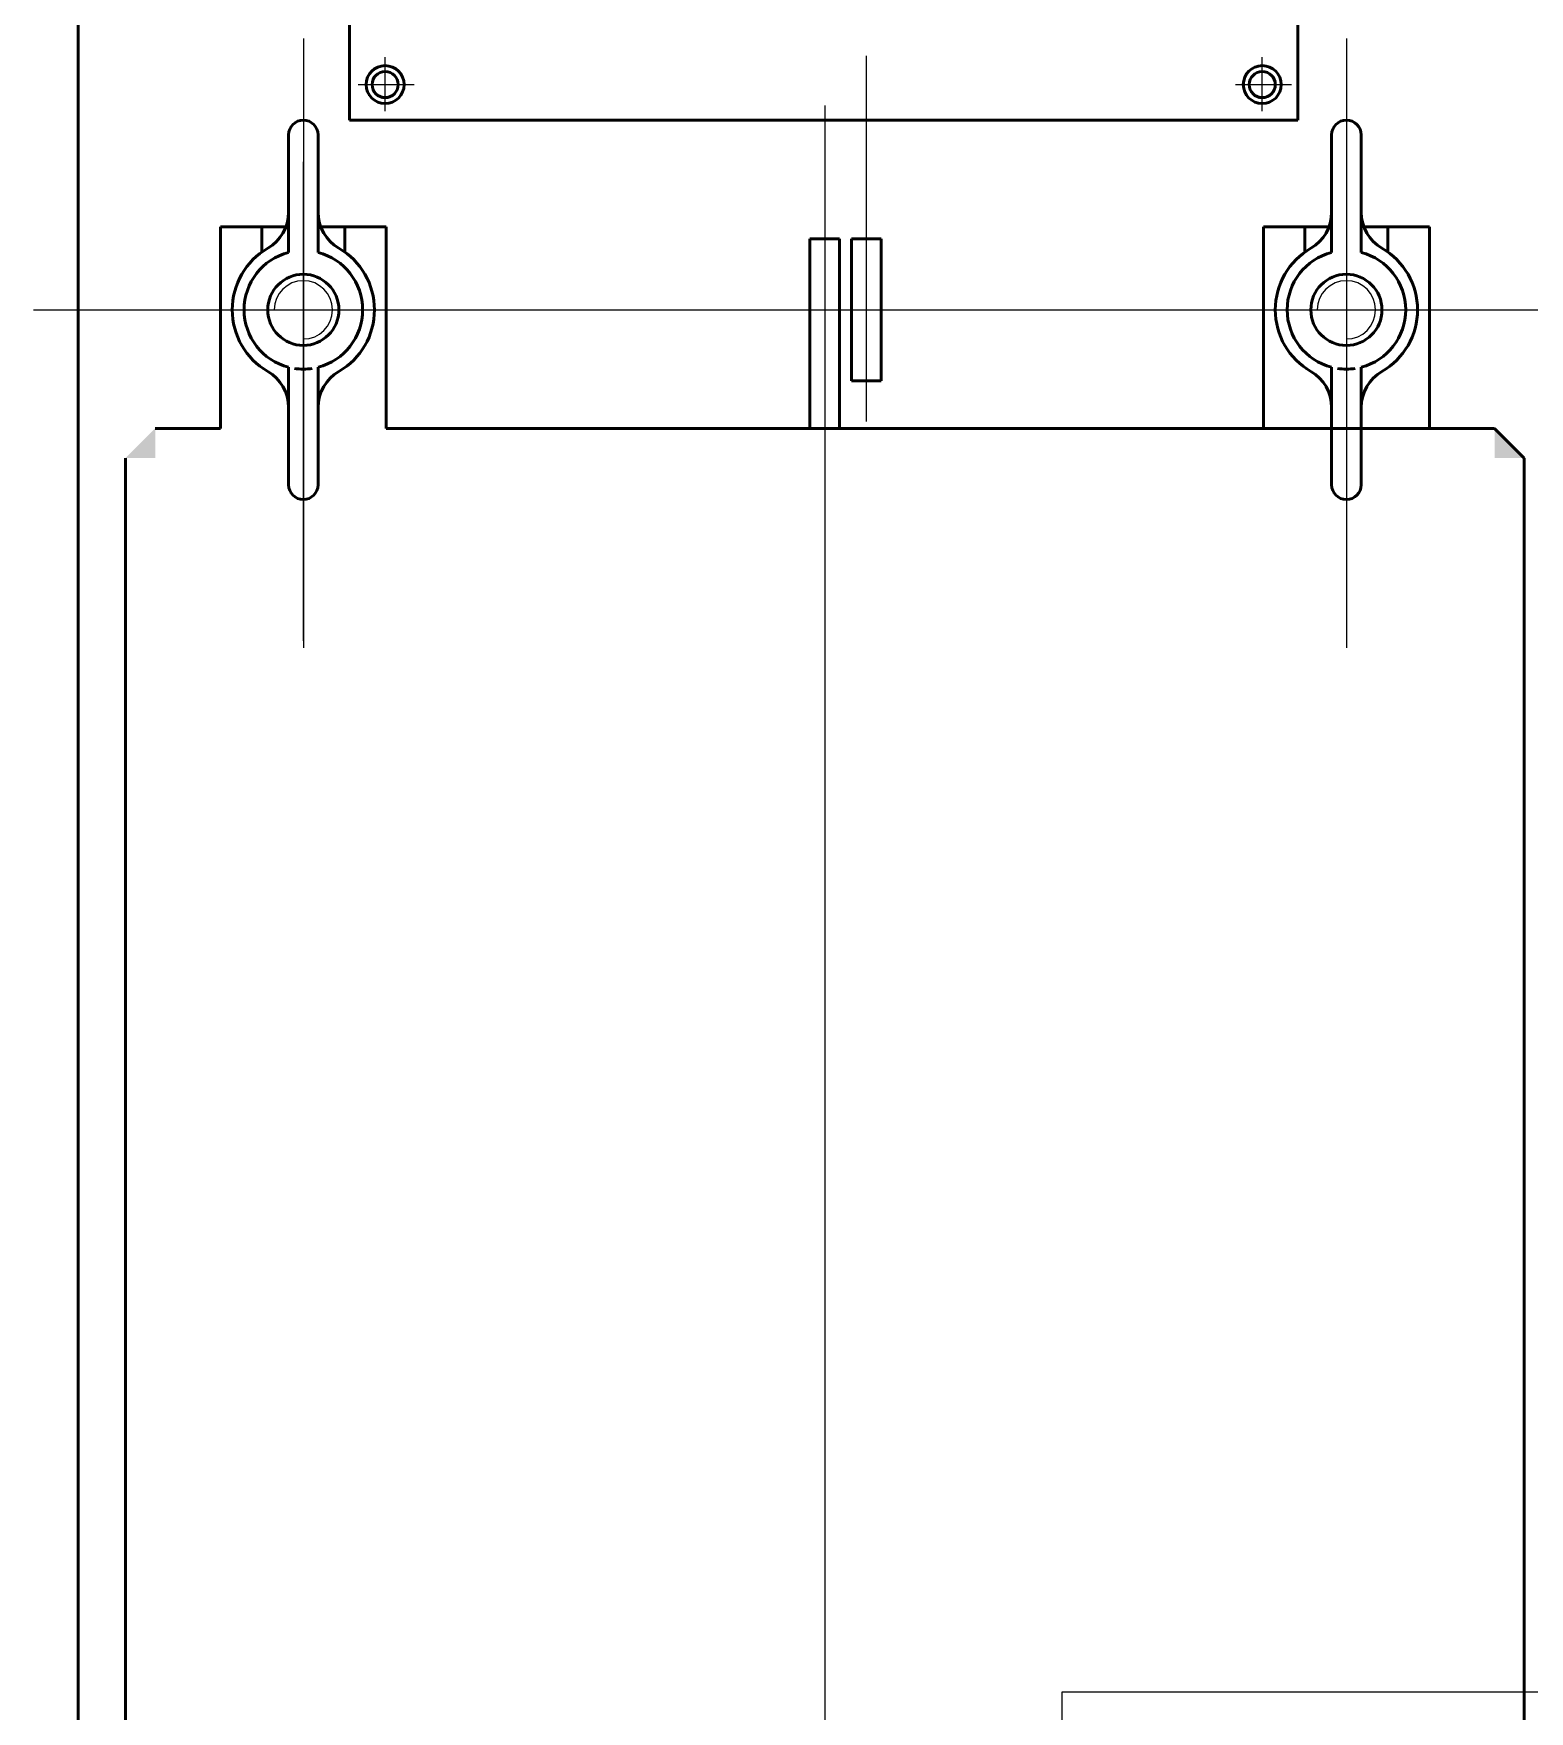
# Model space of a CAD drawing. Extents: x -61205 to 26665, y -81742 to 98141.
# Drawn here: x -37238 to -37111.8, y 14294 to 14435.5 of the extents above; entities that cross this region are included whole.
import ezdxf

# ---------------------------------------------------------------- set-up
doc = ezdxf.new("R2010")
doc.units = 0
doc.header["$LTSCALE"] = 1000
doc.header["$MEASUREMENT"] = 0
doc.linetypes.add('AM_ISO08W050', pattern=[18, 12, -1.5, 3, -1.5])
doc.linetypes.add('G', pattern=[2, 1.25, -0.25, 0.25, -0.25])
for name, color, linetype in [('01', 7, 'CONTINUOUS'), ('05', 4, 'G'), ('08', 1, 'CONTINUOUS')]:
    doc.layers.add(name, color=color, linetype=linetype)
doc.layers.add('AM_7', color=4, linetype='AM_ISO08W050', lineweight=25)

msp = doc.modelspace()

# ---------------------------------------------------------------- hatches: boundary and pattern name
at = {"layer": '01', "lineweight": 50}
for points in [[(-37227.755, 14402.221), (-37227.755, 14399.721), (-37230.255, 14399.721)], [(-37114.755, 14402.221), (-37114.755, 14399.721), (-37112.255, 14399.721)]]:
    msp.add_hatch(color=256, dxfattribs=at).paths.add_polyline_path(points)

# ---------------------------------------------------------------- linework, layer by layer
for p, q in [((-37234.255, 14194.121), (-37234.255, 14528.121)), ((-37211.354, 14468.221), (-37211.354, 14428.221)), ((-37131.354, 14428.221), (-37131.354, 14468.221)), ((-37211.354, 14428.221), (-37131.354, 14428.221)), ((-37216.505, 14426.971), (-37216.505, 14420.448)), ((-37214.005, 14426.971), (-37214.005, 14420.448)), ((-37128.505, 14426.971), (-37128.505, 14420.448)), ((-37126.005, 14426.971), (-37126.005, 14420.448)), ((-37218.755, 14419.221), (-37222.255, 14419.221)), ((-37222.255, 14419.221), (-37222.255, 14402.221)), ((-37221.755, 14419.221), (-37216.727, 14419.221)), ((-37218.755, 14417.095), (-37218.755, 14419.221)), ((-37216.505, 14420.448), (-37216.505, 14417.062)), ((-37214.005, 14420.448), (-37214.005, 14417.062)), ((-37213.783, 14419.221), (-37211.755, 14419.221)), ((-37211.755, 14419.221), (-37211.755, 14417.095)), ((-37208.255, 14419.221), (-37211.755, 14419.221)), ((-37210.755, 14419.221), (-37208.755, 14419.221)), ((-37208.255, 14402.221), (-37208.255, 14419.221)), ((-37130.755, 14419.221), (-37134.255, 14419.221)), ((-37134.255, 14419.221), (-37134.255, 14402.221)), ((-37133.755, 14419.221), (-37128.727, 14419.221)), ((-37130.755, 14417.095), (-37130.755, 14419.221)), ((-37128.505, 14420.448), (-37128.505, 14417.062)), ((-37126.005, 14420.448), (-37126.005, 14417.062)), ((-37125.783, 14419.221), (-37123.755, 14419.221)), ((-37123.755, 14419.221), (-37123.755, 14417.095)), ((-37120.255, 14419.221), (-37123.755, 14419.221)), ((-37122.755, 14419.221), (-37120.755, 14419.221)), ((-37120.255, 14402.221), (-37120.255, 14419.221)), ((-37172.519, 14418.221), (-37172.519, 14416.221)), ((-37170.019, 14418.221), (-37172.519, 14418.221)), ((-37170.019, 14416.221), (-37170.019, 14418.221)), ((-37169.019, 14418.221), (-37169.019, 14416.221)), ((-37166.519, 14418.221), (-37169.019, 14418.221)), ((-37166.519, 14416.221), (-37166.519, 14418.221)), ((-37172.519, 14416.221), (-37172.519, 14402.221)), ((-37170.019, 14416.221), (-37170.019, 14402.221)), ((-37169.019, 14408.221), (-37169.019, 14416.221)), ((-37166.519, 14408.221), (-37166.519, 14416.221)), ((-37169.019, 14408.221), (-37169.019, 14406.221)), ((-37166.519, 14406.221), (-37166.519, 14408.221)), ((-37216.505, 14403.994), (-37216.505, 14407.38)), ((-37214.005, 14403.994), (-37214.005, 14407.38)), ((-37128.505, 14403.994), (-37128.505, 14407.38)), ((-37126.005, 14403.994), (-37126.005, 14407.38)), ((-37169.019, 14406.221), (-37166.519, 14406.221)), ((-37216.505, 14397.471), (-37216.505, 14403.994)), ((-37214.005, 14397.471), (-37214.005, 14403.994)), ((-37128.505, 14397.471), (-37128.505, 14403.994)), ((-37126.005, 14397.471), (-37126.005, 14403.994)), ((-37227.755, 14402.221), (-37222.255, 14402.221)), ((-37208.255, 14402.221), (-37120.255, 14402.221)), ((-37120.255, 14402.221), (-37114.755, 14402.221)), ((-37112.255, 14399.721), (-37114.755, 14402.221)), ((-37230.255, 14244.721), (-37230.255, 14399.721)), ((-37112.255, 14399.721), (-37112.255, 14251.911)), ((-37230.255, 14244.721), (-37230.255, 14389.721))]:
    msp.add_line(p, q, dxfattribs=at)
at = {"layer": '01'}
for p, q in [((-36711.255, 14295.621), (-37151.255, 14295.621)), ((-37151.255, 14295.621), (-37151.255, 14270.621))]:
    msp.add_line(p, q, dxfattribs=at)
at = {"layer": '01', "lineweight": 50}
for centre, radius in [((-37208.354, 14431.221), 1.6), ((-37208.354, 14431.221), 1.1), ((-37134.354, 14431.221), 1.6), ((-37134.354, 14431.221), 1.1), ((-37215.255, 14412.221), 3), ((-37127.255, 14412.221), 3)]:
    msp.add_circle(centre, radius, dxfattribs=at)
for centre, radius, start, end in [((-37215.255, 14426.971), 1.25, 0, 180), ((-37127.255, 14426.971), 1.25, 0, 180), ((-37220.005, 14420.448), 3.5, 300, 0), ((-37210.505, 14420.448), 3.5, 180, 240), ((-37132.005, 14420.448), 3.5, 300, 0), ((-37122.505, 14420.448), 3.5, 180, 240), ((-37215.255, 14412.221), 6, 120, 240), ((-37215.255, 14412.221), 5, 104.47751, 255.52249), ((-37215.255, 14412.221), 5, 284.47751, 75.52249), ((-37215.255, 14412.221), 6, 300, 60), ((-37127.255, 14412.221), 6, 120, 240), ((-37127.255, 14412.221), 5, 104.47751, 255.52249), ((-37127.255, 14412.221), 5, 284.47751, 75.52249), ((-37127.255, 14412.221), 6, 300, 60), ((-37220.005, 14403.994), 3.5, 0, 60), ((-37215.255, 14412.221), 5, 261.36088, 278.63912), ((-37210.505, 14403.994), 3.5, 120, 180), ((-37132.005, 14403.994), 3.5, 0, 60), ((-37127.255, 14412.221), 5, 261.36088, 278.63912), ((-37122.505, 14403.994), 3.5, 120, 180), ((-37215.255, 14397.471), 1.25, 180, 0), ((-37127.255, 14397.471), 1.25, 180, 0)]:
    msp.add_arc(centre, radius, start, end, dxfattribs=at)
at = {"layer": '05'}
for p, q in [((-37215.255, 14435.102), (-37215.255, 14389.34)), ((-37127.255, 14435.102), (-37127.255, 14389.34)), ((-37167.769, 14433.653), (-37167.769, 14402.79)), ((-37215.255, 14432.922), (-37215.255, 14383.71)), ((-37127.255, 14432.922), (-37127.255, 14383.71)), ((-37210.619, 14431.221), (-37205.891, 14431.221)), ((-37136.619, 14431.221), (-37131.891, 14431.221)), ((-37171.255, 14429.446), (-37171.255, 14214.244)), ((-37171.255, 14429.446), (-37171.255, 14398.584)), ((-37171.255, 14428.447), (-37171.255, 14397.585)), ((-37215.255, 14384.307), (-37215.255, 14424.705)), ((-37238.016, 14412.221), (-37109.963, 14412.221))]:
    msp.add_line(p, q, dxfattribs=at)
at = {"layer": '05', "lineweight": -3, "ltscale": 2}
for p, q in [((-37208.354, 14428.986), (-37208.354, 14433.528)), ((-37134.354, 14428.986), (-37134.354, 14433.528))]:
    msp.add_line(p, q, dxfattribs=at)
at = {"layer": '05', "ltscale": 0.5}
msp.add_line((-37215.255, 14402.221), (-37215.255, 14392.221), dxfattribs=at)
at = {"layer": '08'}
for centre in [(-37215.255, 14412.221), (-37127.255, 14412.221)]:
    msp.add_arc(centre, 2.459, 270, 180, dxfattribs=at)
at = {"layer": 'AM_7', "color": 1, "linetype": 'G', "lineweight": -3, "ltscale": 0.5}
msp.add_line((-37174.94, 14412.221), (-37163.956, 14412.221), dxfattribs=at)

doc.saveas('drawing.dxf')
